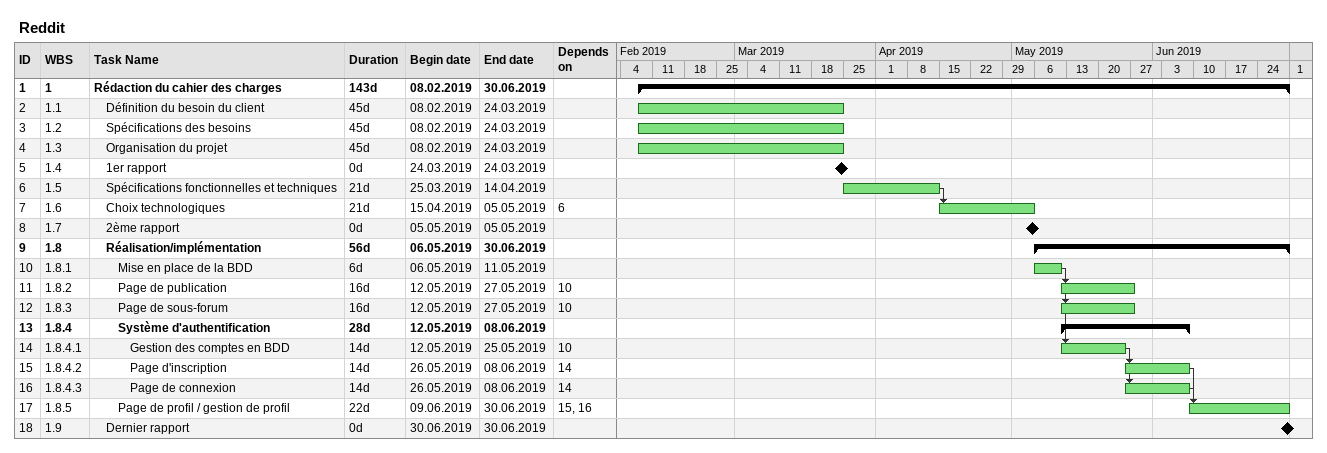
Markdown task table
Reddit

| ID | WBS | Task | Duration | Start | Finish | Predecessors |
|---|---|---|---|---|---|---|
| 1 | 1 | **Rédaction du cahier des charges** | 143d | 2019-02-08 | 2019-06-30 |  |
| 2 | 1.1 | Définition du besoin du client | 45d | 2019-02-08 | 2019-03-24 |  |
| 3 | 1.2 | Spécifications des besoins | 45d | 2019-02-08 | 2019-03-24 |  |
| 4 | 1.3 | Organisation du projet | 45d | 2019-02-08 | 2019-03-24 |  |
| 5 | 1.4 | 1er rapport | 0d | 2019-03-24 | 2019-03-24 |  |
| 6 | 1.5 | Spécifications fonctionnelles et techniques | 21d | 2019-03-25 | 2019-04-14 |  |
| 7 | 1.6 | Choix technologiques | 21d | 2019-04-15 | 2019-05-05 | 6 |
| 8 | 1.7 | 2ème rapport | 0d | 2019-05-05 | 2019-05-05 |  |
| 9 | 1.8 | **Réalisation/implémentation** | 56d | 2019-05-06 | 2019-06-30 |  |
| 10 | 1.8.1 | Mise en place de la BDD | 6d | 2019-05-06 | 2019-05-11 |  |
| 11 | 1.8.2 | Page de publication | 16d | 2019-05-12 | 2019-05-27 | 10 |
| 12 | 1.8.3 | Page de sous-forum | 16d | 2019-05-12 | 2019-05-27 | 10 |
| 13 | 1.8.4 | **Système d'authentification** | 28d | 2019-05-12 | 2019-06-08 |  |
| 14 | 1.8.4.1 | Gestion des comptes en BDD | 14d | 2019-05-12 | 2019-05-25 | 10 |
| 15 | 1.8.4.2 | Page d'inscription | 14d | 2019-05-26 | 2019-06-08 | 14 |
| 16 | 1.8.4.3 | Page de connexion | 14d | 2019-05-26 | 2019-06-08 | 14 |
| 17 | 1.8.5 | Page de profil / gestion de profil | 22d | 2019-06-09 | 2019-06-30 | 15, 16 |
| 18 | 1.9 | Dernier rapport | 0d | 2019-06-30 | 2019-06-30 |  |
